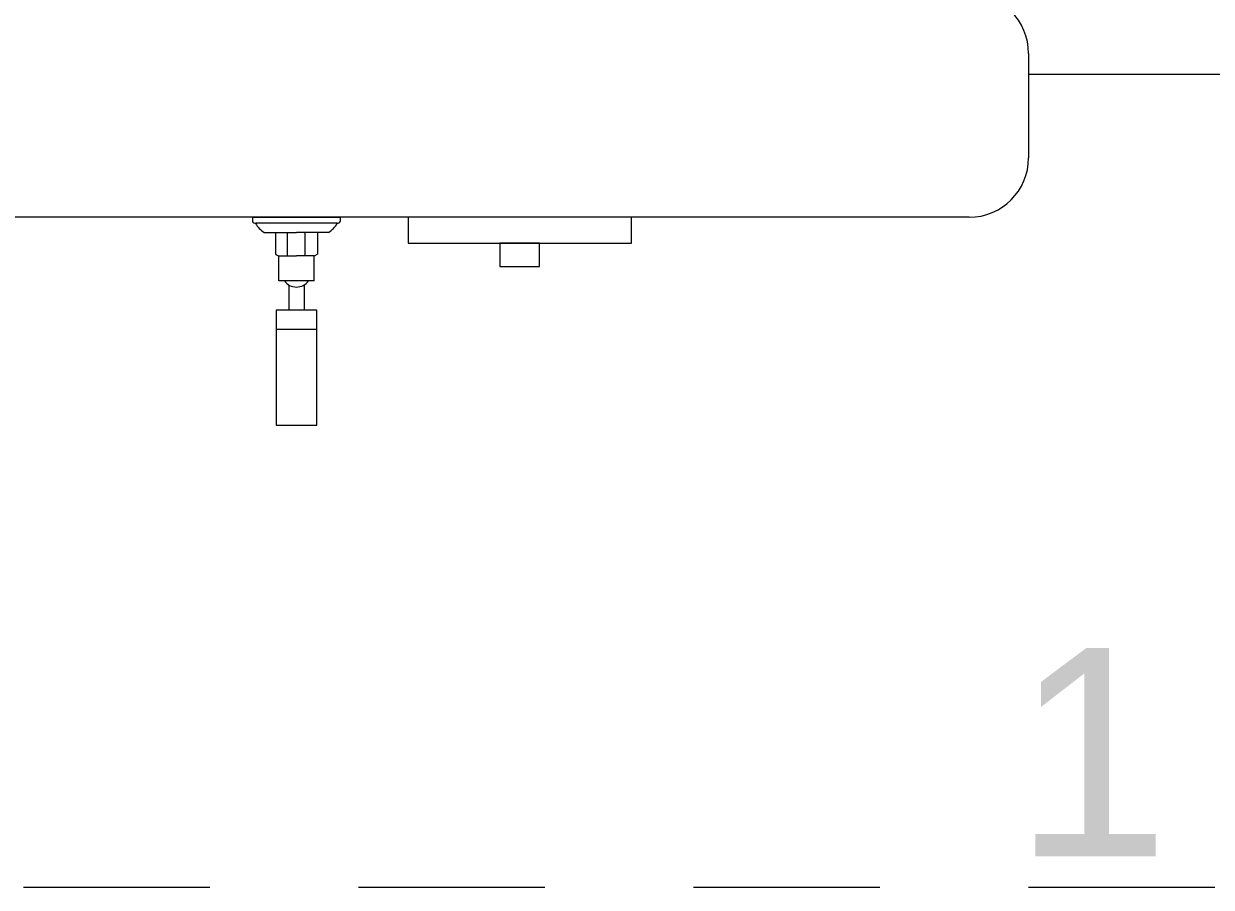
# Model space of a CAD drawing. Header units: metres. Extents: x 14 to 2416, y -346 to 476.
# Drawn here: x 140.502 to 141.299, y -69.071 to -68.491 of the extents above; entities that cross this region are included whole.
import ezdxf

# ---------------------------------------------------------------- set-up
doc = ezdxf.new("R2010")
doc.units = ezdxf.units.M
doc.linetypes.add('0', pattern=[0])
doc.linetypes.add('HIDDEN2', pattern=[0.1875, 0.125, -0.0625])
doc.layers.get('0').update_dxf_attribs({"linetype": '0', "lineweight": 20})
for name, color, linetype, lineweight in [('A-ANNO-TEXT', 20, 'Continuous', 13), ('A-WALL', 250, 'Continuous', 20), ('baños', 251, 'Continuous', 0), ('E Tuberia Emp Losa', 22, 'Continuous', 40)]:
    doc.layers.add(name, color=color, linetype=linetype, lineweight=lineweight)
doc.layers.add('Techos 1', color=7, linetype='HIDDEN2', lineweight=9, true_color=0x42391a)
doc.styles.add('CENTURY GOTHIC', font='GOTHIC.TTF')
doc.styles.get("Standard").update_dxf_attribs({"font": 'arial.ttf', "height": 0.1875})

# ---------------------------------------------------------------- blocks, each defined once
blk = doc.blocks.new('A$C0ed3e1a4')
at = {"layer": 'baños'}
for p, q in [((0.13556, 0.00221), (0.13556, 0.05682)), ((0.13955, 0.05904), (0.13684, 0.05904)), ((0.13955, 0.05904), (0.13955, 0)), ((0.12942, 0.05104), (0.12942, 0.02952)), ((0.0645, 0.04318), (0.0645, 0.0157)), ((0.09684, 0.01754), (0.09684, 0.04134)), ((0.09684, 0.04134), (0.11369, 0.04134)), ((0.11369, 0.04134), (0.11369, 0.02944)), ((0.12942, 0.0435), (0.11483, 0.0435)), ((0.09408, 0.03457), (0.07722, 0.03457)), ((0.11369, 0.03539), (0.12942, 0.03539)), ((0.09408, 0.02431), (0.07722, 0.02431)), ((0.11369, 0.01754), (0.11369, 0.02944)), ((0.12942, 0.008), (0.12942, 0.02952)), ((0.09684, 0.01754), (0.11369, 0.01754)), ((0.11369, 0.02349), (0.12942, 0.02349)), ((0.12942, 0.01538), (0.11483, 0.01538)), ((0.13955, 0), (0.13684, 0))]:
    blk.add_line(p, q, dxfattribs=at)
blk.add_lwpolyline([(0.07722, 0.04318), (0, 0.04318), (0, 0.0157), (0.07722, 0.0157)], close=True, dxfattribs=at)
for centre, radius, start, end in [((0.14155, 0.0445), 0.01378, 115.78965, 151.65642), ((0.13797, 0.05691), 0.00241, 117.91788, 181.97177), ((0.11932, 0.03974), 0.00586, 140.07929, 164.09241), ((0.10271, 0.02944), 0.01003, 125.7762, 234.2238), ((0.11932, 0.01915), 0.00586, 195.90759, 219.92071), ((0.14155, 0.01454), 0.01378, 208.34358, 244.21035), ((0.13797, 0.00213), 0.00241, 178.02823, 242.08212)]:
    blk.add_arc(centre, radius, start, end, dxfattribs=at)
blk = doc.blocks.new('PL BASE 2N NASAS 09')
at = {"layer": 'A-WALL'}
for p, q in [((166.74755, -7.65173), (166.74755, -7.72173)), ((166.70755, -7.76173), (165.33755, -7.76173))]:
    blk.add_line(p, q, dxfattribs=at)
for centre, start, end in [((166.70755, -7.65173), 0, 90), ((166.70755, -7.72173), 270, 0)]:
    blk.add_arc(centre, 0.04, start, end, dxfattribs=at)
at = {"layer": 'baños'}
blk.add_line((166.74755, -7.66561), (168.29755, -7.66561), dxfattribs=at)
for points in [[(166.33074, -7.76173), (166.33074, -7.77908), (166.48074, -7.77908), (166.48074, -7.76173)], [(166.39235, -7.77908), (166.39235, -7.79489), (166.41913, -7.79489), (166.41913, -7.77908)]]:
    blk.add_lwpolyline(points, close=True, dxfattribs=at)
at = {"layer": 'Techos 1'}
blk.add_line((161.34755, -8.21173), (176.09755, -8.21173), dxfattribs=at)
at = {"layer": 'baños', "rotation": 90.00000000000001}
blk.add_blockref('A$C0ed3e1a4', (166.28526, -7.90128), dxfattribs=at)
at = {"layer": 'baños', "linetype": 'Continuous', "flags": 8}
for tag, p in [('MODELNUMBER', (167.1329, -5.63062, 0)), ('TRADENAME', (167.1329, -5.63066, 0)), ('PRODUCT', (167.1329, -5.6307, 0)), ('MATERIAL', (167.1329, -5.63074, 0)), ('MODELNUMBER', (168.30765, -5.63062, 0)), ('TRADENAME', (168.30765, -5.63066, 0)), ('PRODUCT', (168.30765, -5.6307, 0)), ('MATERIAL', (168.30765, -5.63074, 0))]:
    blk.add_attdef(tag, p, '', height=0.0000254, rotation=180.00008, dxfattribs=at)
at = {"layer": 'baños', "linetype": 'Continuous'}
for tag, p, rotation in [('MODELNUMBER', (169.24282, -19.70647), 180.00008), ('TRADENAME', (169.24278, -19.70642), 180.00008), ('MATERIAL', (169.24301, -19.70634), 180.00008), ('PRODUCT', (169.243, -19.70638), 180.00008), ('MODELNUMBER', (169.95239, -19.70647), 179.99992), ('TRADENAME', (169.95239, -19.70642), 179.99992), ('MATERIAL', (169.95239, -19.70634), 179.99992), ('PRODUCT', (169.95239, -19.70638), 179.99992)]:
    blk.add_attdef(tag, p, '', height=0.0000254, rotation=rotation, dxfattribs=at)
blk = doc.blocks.new('PL MUEBLES 2N NASAS 09')
blk.add_blockref('PL BASE 2N NASAS 09', (49.91428, 62.71701))
blk = doc.blocks.new('A$C595364de')
blk.add_blockref('PL MUEBLES 2N NASAS 09', (-199.56182, -36.6052))

msp = doc.modelspace()

# ---------------------------------------------------------------- block references
at = {"layer": 'A-ANNO-TEXT'}
msp.add_blockref('A$C595364de', (124.07662, -86.97111), dxfattribs=at)

# ---------------------------------------------------------------- texts
at = {"layer": 'E Tuberia Emp Losa', "insert": (141.21899, -68.98036), "char_height": 0.14, "width": 0.276812, "attachment_point": 5, "style": 'CENTURY GOTHIC'}
msp.add_mtext('1 ', dxfattribs=at)

doc.saveas('drawing.dxf')
